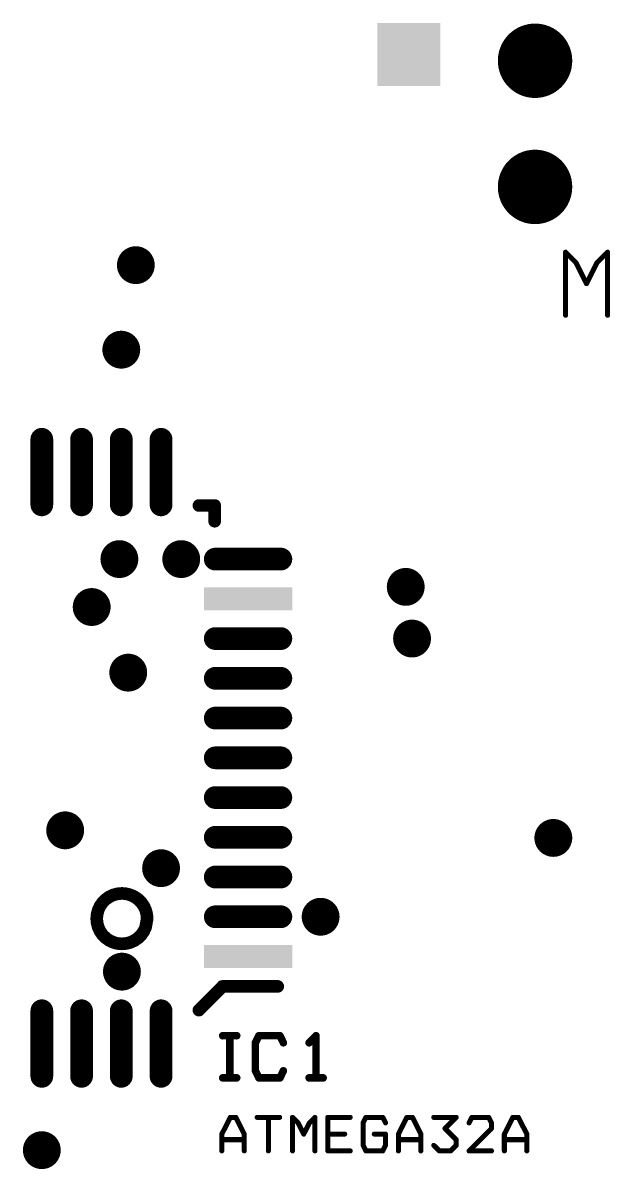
# Model space of a CAD drawing. Header units: millimetres. Extents: x 451 to 799, y 260 to 388.
# Drawn here: x 775.09 to 786.91, y 300.73 to 323.81 of the extents above; entities that cross this region are included whole.
import ezdxf

# ---------------------------------------------------------------- set-up
doc = ezdxf.new("R2010")
doc.units = ezdxf.units.MM
for name, color, linetype in [('3_A_', 4, 'Continuous'), ('4_A_', 54, 'Continuous'), ('5_A_', 7, 'Continuous'), ('8_A_', 3, 'Continuous')]:
    doc.layers.add(name, color=color, linetype=linetype)

# ---------------------------------------------------------------- blocks, each defined once
blk = doc.blocks.new('D17OBLONG0_4572X1_778', base_point=(0.2286, 0.889))
blk.add_lwpolyline([(0.1143, 0.2286, 0.2286, 0.2286, 1), (0.3429, 0.2286, 0.2286, 0.2286, 0), (0.3429, 1.5494, 0.2286, 0.2286, 1), (0.1143, 1.5494, 0.2286, 0.2286, 0), (0.1143, 0.2286, 0.2286, 0.2286, 0)], format="xyseb")
blk = doc.blocks.new('D19OBLONG1_778X0_4572', base_point=(0.889, 0.2286))
blk.add_lwpolyline([(0.2286, 0.3429, 0.2286, 0.2286, 1), (0.2286, 0.1143, 0.2286, 0.2286, 0), (1.5494, 0.1143, 0.2286, 0.2286, 1), (1.5494, 0.3429, 0.2286, 0.2286, 0), (0.2286, 0.3429, 0.2286, 0.2286, 0)], format="xyseb")
blk = doc.blocks.new('D20RECTANGLE1_778X0_4572')
blk.add_solid([(-0.889, -0.2286), (0.889, -0.2286), (-0.889, 0.2286), (0.889, 0.2286)])
blk = doc.blocks.new('D24ROUND1_4986X1_4986')
blk.add_lwpolyline([(0.37465, 0, 0.7493, 0.7493, 1), (-0.37465, 0, 0.7493, 0.7493, 1), (0.37465, 0, 0.7493, 0.7493, 0)], format="xyseb")
blk = doc.blocks.new('D35ROUND0_762X0_762')
blk.add_lwpolyline([(0.1905, 0, 0.381, 0.381, 1), (-0.1905, 0, 0.381, 0.381, 1), (0.1905, 0, 0.381, 0.381, 0)], format="xyseb")
blk = doc.blocks.new('D38ROUND0_762X0_762')
blk.add_lwpolyline([(0.1905, 0, 0.381, 0.381, 1), (-0.1905, 0, 0.381, 0.381, 1), (0.1905, 0, 0.381, 0.381, 0)], format="xyseb")
blk = doc.blocks.new('D16SQUARE1_27X1_27')
blk.add_solid([(-0.635, -0.635), (0.635, -0.635), (-0.635, 0.635), (0.635, 0.635)])
blk = doc.blocks.new('D47ROUND0_381X0_381')
blk.add_lwpolyline([(0.09525, 0, 0.1905, 0.1905, 1), (-0.09525, 0, 0.1905, 0.1905, 1), (0.09525, 0, 0.1905, 0.1905, 0)], format="xyseb")
blk = doc.blocks.new('D48ROUND0_381X0_381')
blk.add_lwpolyline([(0.09525, 0, 0.1905, 0.1905, 1), (-0.09525, 0, 0.1905, 0.1905, 1), (0.09525, 0, 0.1905, 0.1905, 0)], format="xyseb")

msp = doc.modelspace()

# ---------------------------------------------------------------- linework, layer by layer
at = {"layer": '5_A_'}
for points in [[(786.228, 318.981, 0.102, 0.102, 0), (786.017, 319.192, 0.102, 0.102, 0)], [(786.017, 319.192, 0.102, 0.102, 0), (786.017, 317.922, 0.102, 0.102, 0)], [(786.863, 319.192, 0.102, 0.102, 0), (786.652, 318.981, 0.102, 0.102, 0)], [(786.863, 317.922, 0.102, 0.102, 0), (786.863, 319.192, 0.102, 0.102, 0)], [(786.439, 318.557, 0.102, 0.102, 0), (786.228, 318.981, 0.102, 0.102, 0)], [(786.652, 318.981, 0.102, 0.102, 0), (786.439, 318.557, 0.102, 0.102, 0)], [(778.634, 314.091, 0.254, 0.254, 0), (778.951, 314.091, 0.254, 0.254, 0)], [(778.951, 314.091, 0.254, 0.254, 0), (778.951, 313.774, 0.254, 0.254, 0)], [(777.084, 306.281, 0.254, 0.254, 0), (776.996, 306.273, 0.254, 0.254, 0), (776.91, 306.25, 0.254, 0.254, 0), (776.83, 306.213, 0.254, 0.254, 0), (776.758, 306.162, 0.254, 0.254, 0), (776.695, 306.099, 0.254, 0.254, 0), (776.644, 306.027, 0.254, 0.254, 0), (776.607, 305.947, 0.254, 0.254, 0), (776.584, 305.861, 0.254, 0.254, 0), (776.576, 305.773, 0.254, 0.254, 0)], [(777.592, 305.773, 0.254, 0.254, 0), (777.584, 305.861, 0.254, 0.254, 0), (777.561, 305.947, 0.254, 0.254, 0), (777.524, 306.027, 0.254, 0.254, 0), (777.473, 306.099, 0.254, 0.254, 0), (777.411, 306.162, 0.254, 0.254, 0), (777.338, 306.213, 0.254, 0.254, 0), (777.258, 306.25, 0.254, 0.254, 0), (777.172, 306.273, 0.254, 0.254, 0), (777.084, 306.281, 0.254, 0.254, 0)], [(776.576, 305.773, 0.254, 0.254, 0), (776.584, 305.685, 0.254, 0.254, 0), (776.607, 305.599, 0.254, 0.254, 0), (776.644, 305.519, 0.254, 0.254, 0), (776.695, 305.446, 0.254, 0.254, 0), (776.758, 305.384, 0.254, 0.254, 0), (776.83, 305.333, 0.254, 0.254, 0), (776.91, 305.296, 0.254, 0.254, 0), (776.996, 305.273, 0.254, 0.254, 0), (777.084, 305.265, 0.254, 0.254, 0)], [(777.084, 305.265, 0.254, 0.254, 0), (777.172, 305.273, 0.254, 0.254, 0), (777.258, 305.296, 0.254, 0.254, 0), (777.338, 305.333, 0.254, 0.254, 0), (777.411, 305.384, 0.254, 0.254, 0), (777.473, 305.446, 0.254, 0.254, 0), (777.524, 305.519, 0.254, 0.254, 0), (777.561, 305.599, 0.254, 0.254, 0), (777.592, 305.773, 0.254, 0.254, 0)], [(778.634, 303.931, 0.254, 0.254, 0), (779.109, 304.406, 0.254, 0.254, 0)], [(779.109, 304.406, 0.254, 0.254, 0), (779.109, 304.409, 0.254, 0.254, 0)], [(779.109, 304.409, 0.254, 0.254, 0), (780.221, 304.409, 0.254, 0.254, 0)], [(779.396, 303.416, 0.152, 0.152, 0), (779.114, 303.416, 0.152, 0.152, 0)], [(779.256, 302.567, 0.152, 0.152, 0), (779.256, 303.416, 0.152, 0.152, 0)], [(779.771, 303.274, 0.152, 0.152, 0), (779.843, 303.416, 0.152, 0.152, 0)], [(779.843, 303.416, 0.152, 0.152, 0), (780.267, 303.416, 0.152, 0.152, 0)], [(780.267, 303.416, 0.152, 0.152, 0), (780.335, 303.274, 0.152, 0.152, 0)], [(780.993, 303.416, 0.152, 0.152, 0), (780.853, 303.274, 0.152, 0.152, 0)], [(780.993, 302.567, 0.152, 0.152, 0), (780.993, 303.416, 0.152, 0.152, 0)], [(779.771, 302.71, 0.152, 0.152, 0), (779.771, 303.274, 0.152, 0.152, 0)], [(779.843, 302.567, 0.152, 0.152, 0), (779.771, 302.71, 0.152, 0.152, 0)], [(780.335, 302.71, 0.152, 0.152, 0), (780.267, 302.567, 0.152, 0.152, 0)], [(779.396, 302.567, 0.152, 0.152, 0), (779.114, 302.567, 0.152, 0.152, 0)], [(780.267, 302.567, 0.152, 0.152, 0), (779.843, 302.567, 0.152, 0.152, 0)], [(781.135, 302.567, 0.152, 0.152, 0), (780.853, 302.567, 0.152, 0.152, 0)], [(779.266, 301.772, 0.102, 0.102, 0), (779.096, 301.435, 0.102, 0.102, 0)], [(779.378, 301.772, 0.102, 0.102, 0), (779.266, 301.772, 0.102, 0.102, 0)], [(779.548, 301.435, 0.102, 0.102, 0), (779.378, 301.772, 0.102, 0.102, 0)], [(780.259, 301.772, 0.102, 0.102, 0), (779.807, 301.772, 0.102, 0.102, 0)], [(780.033, 301.097, 0.102, 0.102, 0), (780.033, 301.772, 0.102, 0.102, 0)], [(780.633, 301.661, 0.102, 0.102, 0), (780.518, 301.772, 0.102, 0.102, 0)], [(780.518, 301.772, 0.102, 0.102, 0), (780.518, 301.097, 0.102, 0.102, 0)], [(780.744, 301.435, 0.102, 0.102, 0), (780.633, 301.661, 0.102, 0.102, 0)], [(780.859, 301.661, 0.102, 0.102, 0), (780.744, 301.435, 0.102, 0.102, 0)], [(780.97, 301.772, 0.102, 0.102, 0), (780.859, 301.661, 0.102, 0.102, 0)], [(780.97, 301.097, 0.102, 0.102, 0), (780.97, 301.772, 0.102, 0.102, 0)], [(781.229, 301.097, 0.102, 0.102, 0), (781.229, 301.772, 0.102, 0.102, 0)], [(781.229, 301.772, 0.102, 0.102, 0), (781.682, 301.772, 0.102, 0.102, 0)], [(781.941, 301.661, 0.102, 0.102, 0), (781.996, 301.772, 0.102, 0.102, 0)], [(781.941, 301.209, 0.102, 0.102, 0), (781.941, 301.661, 0.102, 0.102, 0)], [(781.996, 301.772, 0.102, 0.102, 0), (782.337, 301.772, 0.102, 0.102, 0)], [(782.337, 301.772, 0.102, 0.102, 0), (782.393, 301.661, 0.102, 0.102, 0)], [(782.822, 301.772, 0.102, 0.102, 0), (782.652, 301.435, 0.102, 0.102, 0)], [(782.934, 301.772, 0.102, 0.102, 0), (782.822, 301.772, 0.102, 0.102, 0)], [(783.104, 301.435, 0.102, 0.102, 0), (782.934, 301.772, 0.102, 0.102, 0)], [(783.815, 301.772, 0.102, 0.102, 0), (783.363, 301.772, 0.102, 0.102, 0)], [(783.589, 301.549, 0.102, 0.102, 0), (783.815, 301.772, 0.102, 0.102, 0)], [(784.13, 301.772, 0.102, 0.102, 0), (784.074, 301.661, 0.102, 0.102, 0)], [(784.47, 301.772, 0.102, 0.102, 0), (784.13, 301.772, 0.102, 0.102, 0)], [(784.526, 301.661, 0.102, 0.102, 0), (784.47, 301.772, 0.102, 0.102, 0)], [(784.526, 301.549, 0.102, 0.102, 0), (784.526, 301.661, 0.102, 0.102, 0)], [(784.956, 301.772, 0.102, 0.102, 0), (784.785, 301.435, 0.102, 0.102, 0)], [(785.067, 301.772, 0.102, 0.102, 0), (784.956, 301.772, 0.102, 0.102, 0)], [(785.238, 301.435, 0.102, 0.102, 0), (785.067, 301.772, 0.102, 0.102, 0)], [(779.096, 301.435, 0.102, 0.102, 0), (779.096, 301.097, 0.102, 0.102, 0)], [(779.548, 301.323, 0.102, 0.102, 0), (779.096, 301.323, 0.102, 0.102, 0)], [(779.548, 301.097, 0.102, 0.102, 0), (779.548, 301.435, 0.102, 0.102, 0)], [(781.57, 301.435, 0.102, 0.102, 0), (781.229, 301.435, 0.102, 0.102, 0)], [(782.167, 301.435, 0.102, 0.102, 0), (782.393, 301.435, 0.102, 0.102, 0)], [(782.393, 301.435, 0.102, 0.102, 0), (782.393, 301.209, 0.102, 0.102, 0)], [(782.652, 301.435, 0.102, 0.102, 0), (782.652, 301.097, 0.102, 0.102, 0)], [(783.104, 301.323, 0.102, 0.102, 0), (782.652, 301.323, 0.102, 0.102, 0)], [(783.104, 301.097, 0.102, 0.102, 0), (783.104, 301.435, 0.102, 0.102, 0)], [(783.815, 301.323, 0.102, 0.102, 0), (783.589, 301.549, 0.102, 0.102, 0)], [(783.815, 301.209, 0.102, 0.102, 0), (783.815, 301.323, 0.102, 0.102, 0)], [(784.074, 301.097, 0.102, 0.102, 0), (784.526, 301.549, 0.102, 0.102, 0)], [(784.785, 301.435, 0.102, 0.102, 0), (784.785, 301.097, 0.102, 0.102, 0)], [(785.238, 301.323, 0.102, 0.102, 0), (784.785, 301.323, 0.102, 0.102, 0)], [(785.238, 301.097, 0.102, 0.102, 0), (785.238, 301.435, 0.102, 0.102, 0)], [(781.682, 301.097, 0.102, 0.102, 0), (781.229, 301.097, 0.102, 0.102, 0)], [(781.996, 301.097, 0.102, 0.102, 0), (781.941, 301.209, 0.102, 0.102, 0)], [(782.337, 301.097, 0.102, 0.102, 0), (781.996, 301.097, 0.102, 0.102, 0)], [(782.393, 301.209, 0.102, 0.102, 0), (782.337, 301.097, 0.102, 0.102, 0)], [(783.363, 301.209, 0.102, 0.102, 0), (783.477, 301.097, 0.102, 0.102, 0)], [(783.477, 301.097, 0.102, 0.102, 0), (783.703, 301.097, 0.102, 0.102, 0)], [(783.703, 301.097, 0.102, 0.102, 0), (783.815, 301.209, 0.102, 0.102, 0)], [(784.526, 301.097, 0.102, 0.102, 0), (784.074, 301.097, 0.102, 0.102, 0)]]:
    msp.add_lwpolyline(points, format="xyseb", dxfattribs=at)
for points in [[(785.992, 319.192, 0.0508, 0.0508, 1), (786.043, 319.192, 0.0508, 0.0508, 1), (785.992, 319.192, 0.0508, 0.0508, 0)], [(785.992, 319.192, 0.0508, 0.0508, 1), (786.043, 319.192, 0.0508, 0.0508, 1), (785.992, 319.192, 0.0508, 0.0508, 0)], [(785.992, 319.192, 0.0508, 0.0508, 1), (786.043, 319.192, 0.0508, 0.0508, 1), (785.992, 319.192, 0.0508, 0.0508, 0)], [(786.838, 319.192, 0.0508, 0.0508, 1), (786.889, 319.192, 0.0508, 0.0508, 1), (786.838, 319.192, 0.0508, 0.0508, 0)], [(786.838, 319.192, 0.0508, 0.0508, 1), (786.889, 319.192, 0.0508, 0.0508, 1), (786.838, 319.192, 0.0508, 0.0508, 0)], [(786.838, 319.192, 0.0508, 0.0508, 1), (786.889, 319.192, 0.0508, 0.0508, 1), (786.838, 319.192, 0.0508, 0.0508, 0)], [(786.203, 318.981, 0.0508, 0.0508, 1), (786.254, 318.981, 0.0508, 0.0508, 1), (786.203, 318.981, 0.0508, 0.0508, 0)], [(786.203, 318.981, 0.0508, 0.0508, 1), (786.254, 318.981, 0.0508, 0.0508, 1), (786.203, 318.981, 0.0508, 0.0508, 0)], [(786.203, 318.981, 0.0508, 0.0508, 1), (786.254, 318.981, 0.0508, 0.0508, 1), (786.203, 318.981, 0.0508, 0.0508, 0)], [(786.627, 318.981, 0.0508, 0.0508, 1), (786.678, 318.981, 0.0508, 0.0508, 1), (786.627, 318.981, 0.0508, 0.0508, 0)], [(786.627, 318.981, 0.0508, 0.0508, 1), (786.678, 318.981, 0.0508, 0.0508, 1), (786.627, 318.981, 0.0508, 0.0508, 0)], [(786.627, 318.981, 0.0508, 0.0508, 1), (786.678, 318.981, 0.0508, 0.0508, 1), (786.627, 318.981, 0.0508, 0.0508, 0)], [(786.414, 318.557, 0.0508, 0.0508, 1), (786.464, 318.557, 0.0508, 0.0508, 1), (786.414, 318.557, 0.0508, 0.0508, 0)], [(786.414, 318.557, 0.0508, 0.0508, 1), (786.464, 318.557, 0.0508, 0.0508, 1), (786.414, 318.557, 0.0508, 0.0508, 0)], [(786.414, 318.557, 0.0508, 0.0508, 1), (786.464, 318.557, 0.0508, 0.0508, 1), (786.414, 318.557, 0.0508, 0.0508, 0)], [(785.992, 317.922, 0.0508, 0.0508, 1), (786.043, 317.922, 0.0508, 0.0508, 1), (785.992, 317.922, 0.0508, 0.0508, 0)], [(785.992, 317.922, 0.0508, 0.0508, 1), (786.043, 317.922, 0.0508, 0.0508, 1), (785.992, 317.922, 0.0508, 0.0508, 0)], [(786.838, 317.922, 0.0508, 0.0508, 1), (786.889, 317.922, 0.0508, 0.0508, 1), (786.838, 317.922, 0.0508, 0.0508, 0)], [(778.57, 314.091, 0.127, 0.127, 1), (778.697, 314.091, 0.127, 0.127, 1), (778.57, 314.091, 0.127, 0.127, 0)], [(778.888, 314.091, 0.127, 0.127, 1), (779.015, 314.091, 0.127, 0.127, 1), (778.888, 314.091, 0.127, 0.127, 0)], [(778.888, 314.091, 0.127, 0.127, 1), (779.015, 314.091, 0.127, 0.127, 1), (778.888, 314.091, 0.127, 0.127, 0)], [(778.888, 314.091, 0.127, 0.127, 1), (779.015, 314.091, 0.127, 0.127, 1), (778.888, 314.091, 0.127, 0.127, 0)], [(778.888, 313.774, 0.127, 0.127, 1), (779.015, 313.774, 0.127, 0.127, 1), (778.888, 313.774, 0.127, 0.127, 0)], [(778.888, 313.774, 0.127, 0.127, 1), (779.015, 313.774, 0.127, 0.127, 1), (778.888, 313.774, 0.127, 0.127, 0)], [(777.021, 306.281, 0.127, 0.127, 1), (777.148, 306.281, 0.127, 0.127, 1), (777.021, 306.281, 0.127, 0.127, 0)], [(777.021, 306.281, 0.127, 0.127, 1), (777.148, 306.281, 0.127, 0.127, 1), (777.021, 306.281, 0.127, 0.127, 0)], [(776.513, 305.773, 0.127, 0.127, 1), (776.64, 305.773, 0.127, 0.127, 1), (776.513, 305.773, 0.127, 0.127, 0)], [(776.513, 305.773, 0.127, 0.127, 1), (776.64, 305.773, 0.127, 0.127, 1), (776.513, 305.773, 0.127, 0.127, 0)], [(777.529, 305.773, 0.127, 0.127, 1), (777.656, 305.773, 0.127, 0.127, 1), (777.529, 305.773, 0.127, 0.127, 0)], [(777.529, 305.773, 0.127, 0.127, 1), (777.656, 305.773, 0.127, 0.127, 1), (777.529, 305.773, 0.127, 0.127, 0)], [(777.021, 305.265, 0.127, 0.127, 1), (777.148, 305.265, 0.127, 0.127, 1), (777.021, 305.265, 0.127, 0.127, 0)], [(777.021, 305.265, 0.127, 0.127, 1), (777.148, 305.265, 0.127, 0.127, 1), (777.021, 305.265, 0.127, 0.127, 0)], [(779.045, 304.409, 0.127, 0.127, 1), (779.172, 304.409, 0.127, 0.127, 1), (779.045, 304.409, 0.127, 0.127, 0)], [(779.045, 304.409, 0.127, 0.127, 1), (779.172, 304.409, 0.127, 0.127, 1), (779.045, 304.409, 0.127, 0.127, 0)], [(779.045, 304.409, 0.127, 0.127, 1), (779.172, 304.409, 0.127, 0.127, 1), (779.045, 304.409, 0.127, 0.127, 0)], [(779.045, 304.406, 0.127, 0.127, 1), (779.172, 304.406, 0.127, 0.127, 1), (779.045, 304.406, 0.127, 0.127, 0)], [(779.045, 304.406, 0.127, 0.127, 1), (779.172, 304.406, 0.127, 0.127, 1), (779.045, 304.406, 0.127, 0.127, 0)], [(779.045, 304.406, 0.127, 0.127, 1), (779.172, 304.406, 0.127, 0.127, 1), (779.045, 304.406, 0.127, 0.127, 0)], [(780.158, 304.409, 0.127, 0.127, 1), (780.285, 304.409, 0.127, 0.127, 1), (780.158, 304.409, 0.127, 0.127, 0)], [(780.158, 304.409, 0.127, 0.127, 1), (780.285, 304.409, 0.127, 0.127, 1), (780.158, 304.409, 0.127, 0.127, 0)], [(778.57, 303.931, 0.127, 0.127, 1), (778.697, 303.931, 0.127, 0.127, 1), (778.57, 303.931, 0.127, 0.127, 0)], [(779.075, 303.416, 0.0762, 0.0762, 1), (779.152, 303.416, 0.0762, 0.0762, 1), (779.075, 303.416, 0.0762, 0.0762, 0)], [(779.075, 303.416, 0.0762, 0.0762, 1), (779.152, 303.416, 0.0762, 0.0762, 1), (779.075, 303.416, 0.0762, 0.0762, 0)], [(779.218, 303.416, 0.0762, 0.0762, 1), (779.294, 303.416, 0.0762, 0.0762, 1), (779.218, 303.416, 0.0762, 0.0762, 0)], [(779.218, 303.416, 0.0762, 0.0762, 1), (779.294, 303.416, 0.0762, 0.0762, 1), (779.218, 303.416, 0.0762, 0.0762, 0)], [(779.357, 303.416, 0.0762, 0.0762, 1), (779.434, 303.416, 0.0762, 0.0762, 1), (779.357, 303.416, 0.0762, 0.0762, 0)], [(779.804, 303.416, 0.0762, 0.0762, 1), (779.881, 303.416, 0.0762, 0.0762, 1), (779.804, 303.416, 0.0762, 0.0762, 0)], [(779.804, 303.416, 0.0762, 0.0762, 1), (779.881, 303.416, 0.0762, 0.0762, 1), (779.804, 303.416, 0.0762, 0.0762, 0)], [(779.804, 303.416, 0.0762, 0.0762, 1), (779.881, 303.416, 0.0762, 0.0762, 1), (779.804, 303.416, 0.0762, 0.0762, 0)], [(780.229, 303.416, 0.0762, 0.0762, 1), (780.305, 303.416, 0.0762, 0.0762, 1), (780.229, 303.416, 0.0762, 0.0762, 0)], [(780.229, 303.416, 0.0762, 0.0762, 1), (780.305, 303.416, 0.0762, 0.0762, 1), (780.229, 303.416, 0.0762, 0.0762, 0)], [(780.229, 303.416, 0.0762, 0.0762, 1), (780.305, 303.416, 0.0762, 0.0762, 1), (780.229, 303.416, 0.0762, 0.0762, 0)], [(780.955, 303.416, 0.0762, 0.0762, 1), (781.031, 303.416, 0.0762, 0.0762, 1), (780.955, 303.416, 0.0762, 0.0762, 0)], [(780.955, 303.416, 0.0762, 0.0762, 1), (781.031, 303.416, 0.0762, 0.0762, 1), (780.955, 303.416, 0.0762, 0.0762, 0)], [(780.955, 303.416, 0.0762, 0.0762, 1), (781.031, 303.416, 0.0762, 0.0762, 1), (780.955, 303.416, 0.0762, 0.0762, 0)], [(779.733, 303.274, 0.0762, 0.0762, 1), (779.81, 303.274, 0.0762, 0.0762, 1), (779.733, 303.274, 0.0762, 0.0762, 0)], [(779.733, 303.274, 0.0762, 0.0762, 1), (779.81, 303.274, 0.0762, 0.0762, 1), (779.733, 303.274, 0.0762, 0.0762, 0)], [(779.733, 303.274, 0.0762, 0.0762, 1), (779.81, 303.274, 0.0762, 0.0762, 1), (779.733, 303.274, 0.0762, 0.0762, 0)], [(780.297, 303.274, 0.0762, 0.0762, 1), (780.373, 303.274, 0.0762, 0.0762, 1), (780.297, 303.274, 0.0762, 0.0762, 0)], [(780.297, 303.274, 0.0762, 0.0762, 1), (780.373, 303.274, 0.0762, 0.0762, 1), (780.297, 303.274, 0.0762, 0.0762, 0)], [(780.815, 303.274, 0.0762, 0.0762, 1), (780.892, 303.274, 0.0762, 0.0762, 1), (780.815, 303.274, 0.0762, 0.0762, 0)], [(780.815, 303.274, 0.0762, 0.0762, 1), (780.892, 303.274, 0.0762, 0.0762, 1), (780.815, 303.274, 0.0762, 0.0762, 0)], [(779.733, 302.71, 0.0762, 0.0762, 1), (779.81, 302.71, 0.0762, 0.0762, 1), (779.733, 302.71, 0.0762, 0.0762, 0)], [(779.733, 302.71, 0.0762, 0.0762, 1), (779.81, 302.71, 0.0762, 0.0762, 1), (779.733, 302.71, 0.0762, 0.0762, 0)], [(779.733, 302.71, 0.0762, 0.0762, 1), (779.81, 302.71, 0.0762, 0.0762, 1), (779.733, 302.71, 0.0762, 0.0762, 0)], [(780.297, 302.71, 0.0762, 0.0762, 1), (780.373, 302.71, 0.0762, 0.0762, 1), (780.297, 302.71, 0.0762, 0.0762, 0)], [(779.075, 302.567, 0.0762, 0.0762, 1), (779.152, 302.567, 0.0762, 0.0762, 1), (779.075, 302.567, 0.0762, 0.0762, 0)], [(779.075, 302.567, 0.0762, 0.0762, 1), (779.152, 302.567, 0.0762, 0.0762, 1), (779.075, 302.567, 0.0762, 0.0762, 0)], [(779.218, 302.567, 0.0762, 0.0762, 1), (779.294, 302.567, 0.0762, 0.0762, 1), (779.218, 302.567, 0.0762, 0.0762, 0)], [(779.357, 302.567, 0.0762, 0.0762, 1), (779.434, 302.567, 0.0762, 0.0762, 1), (779.357, 302.567, 0.0762, 0.0762, 0)], [(779.804, 302.567, 0.0762, 0.0762, 1), (779.881, 302.567, 0.0762, 0.0762, 1), (779.804, 302.567, 0.0762, 0.0762, 0)], [(779.804, 302.567, 0.0762, 0.0762, 1), (779.881, 302.567, 0.0762, 0.0762, 1), (779.804, 302.567, 0.0762, 0.0762, 0)], [(779.804, 302.567, 0.0762, 0.0762, 1), (779.881, 302.567, 0.0762, 0.0762, 1), (779.804, 302.567, 0.0762, 0.0762, 0)], [(780.229, 302.567, 0.0762, 0.0762, 1), (780.305, 302.567, 0.0762, 0.0762, 1), (780.229, 302.567, 0.0762, 0.0762, 0)], [(780.229, 302.567, 0.0762, 0.0762, 1), (780.305, 302.567, 0.0762, 0.0762, 1), (780.229, 302.567, 0.0762, 0.0762, 0)], [(780.229, 302.567, 0.0762, 0.0762, 1), (780.305, 302.567, 0.0762, 0.0762, 1), (780.229, 302.567, 0.0762, 0.0762, 0)], [(780.815, 302.567, 0.0762, 0.0762, 1), (780.892, 302.567, 0.0762, 0.0762, 1), (780.815, 302.567, 0.0762, 0.0762, 0)], [(780.815, 302.567, 0.0762, 0.0762, 1), (780.892, 302.567, 0.0762, 0.0762, 1), (780.815, 302.567, 0.0762, 0.0762, 0)], [(780.955, 302.567, 0.0762, 0.0762, 1), (781.031, 302.567, 0.0762, 0.0762, 1), (780.955, 302.567, 0.0762, 0.0762, 0)], [(781.097, 302.567, 0.0762, 0.0762, 1), (781.174, 302.567, 0.0762, 0.0762, 1), (781.097, 302.567, 0.0762, 0.0762, 0)], [(779.241, 301.772, 0.0508, 0.0508, 1), (779.291, 301.772, 0.0508, 0.0508, 1), (779.241, 301.772, 0.0508, 0.0508, 0)], [(779.241, 301.772, 0.0508, 0.0508, 1), (779.291, 301.772, 0.0508, 0.0508, 1), (779.241, 301.772, 0.0508, 0.0508, 0)], [(779.241, 301.772, 0.0508, 0.0508, 1), (779.291, 301.772, 0.0508, 0.0508, 1), (779.241, 301.772, 0.0508, 0.0508, 0)], [(779.352, 301.772, 0.0508, 0.0508, 1), (779.403, 301.772, 0.0508, 0.0508, 1), (779.352, 301.772, 0.0508, 0.0508, 0)], [(779.352, 301.772, 0.0508, 0.0508, 1), (779.403, 301.772, 0.0508, 0.0508, 1), (779.352, 301.772, 0.0508, 0.0508, 0)], [(779.352, 301.772, 0.0508, 0.0508, 1), (779.403, 301.772, 0.0508, 0.0508, 1), (779.352, 301.772, 0.0508, 0.0508, 0)], [(779.782, 301.772, 0.0508, 0.0508, 1), (779.832, 301.772, 0.0508, 0.0508, 1), (779.782, 301.772, 0.0508, 0.0508, 0)], [(779.782, 301.772, 0.0508, 0.0508, 1), (779.832, 301.772, 0.0508, 0.0508, 1), (779.782, 301.772, 0.0508, 0.0508, 0)], [(780.008, 301.772, 0.0508, 0.0508, 1), (780.058, 301.772, 0.0508, 0.0508, 1), (780.008, 301.772, 0.0508, 0.0508, 0)], [(780.008, 301.772, 0.0508, 0.0508, 1), (780.058, 301.772, 0.0508, 0.0508, 1), (780.008, 301.772, 0.0508, 0.0508, 0)], [(780.234, 301.772, 0.0508, 0.0508, 1), (780.285, 301.772, 0.0508, 0.0508, 1), (780.234, 301.772, 0.0508, 0.0508, 0)], [(780.493, 301.772, 0.0508, 0.0508, 1), (780.544, 301.772, 0.0508, 0.0508, 1), (780.493, 301.772, 0.0508, 0.0508, 0)], [(780.493, 301.772, 0.0508, 0.0508, 1), (780.544, 301.772, 0.0508, 0.0508, 1), (780.493, 301.772, 0.0508, 0.0508, 0)], [(780.493, 301.772, 0.0508, 0.0508, 1), (780.544, 301.772, 0.0508, 0.0508, 1), (780.493, 301.772, 0.0508, 0.0508, 0)], [(780.607, 301.661, 0.0508, 0.0508, 1), (780.658, 301.661, 0.0508, 0.0508, 1), (780.607, 301.661, 0.0508, 0.0508, 0)], [(780.607, 301.661, 0.0508, 0.0508, 1), (780.658, 301.661, 0.0508, 0.0508, 1), (780.607, 301.661, 0.0508, 0.0508, 0)], [(780.607, 301.661, 0.0508, 0.0508, 1), (780.658, 301.661, 0.0508, 0.0508, 1), (780.607, 301.661, 0.0508, 0.0508, 0)], [(780.833, 301.661, 0.0508, 0.0508, 1), (780.884, 301.661, 0.0508, 0.0508, 1), (780.833, 301.661, 0.0508, 0.0508, 0)], [(780.833, 301.661, 0.0508, 0.0508, 1), (780.884, 301.661, 0.0508, 0.0508, 1), (780.833, 301.661, 0.0508, 0.0508, 0)], [(780.833, 301.661, 0.0508, 0.0508, 1), (780.884, 301.661, 0.0508, 0.0508, 1), (780.833, 301.661, 0.0508, 0.0508, 0)], [(780.945, 301.772, 0.0508, 0.0508, 1), (780.996, 301.772, 0.0508, 0.0508, 1), (780.945, 301.772, 0.0508, 0.0508, 0)], [(780.945, 301.772, 0.0508, 0.0508, 1), (780.996, 301.772, 0.0508, 0.0508, 1), (780.945, 301.772, 0.0508, 0.0508, 0)], [(780.945, 301.772, 0.0508, 0.0508, 1), (780.996, 301.772, 0.0508, 0.0508, 1), (780.945, 301.772, 0.0508, 0.0508, 0)], [(781.204, 301.772, 0.0508, 0.0508, 1), (781.255, 301.772, 0.0508, 0.0508, 1), (781.204, 301.772, 0.0508, 0.0508, 0)], [(781.204, 301.772, 0.0508, 0.0508, 1), (781.255, 301.772, 0.0508, 0.0508, 1), (781.204, 301.772, 0.0508, 0.0508, 0)], [(781.204, 301.772, 0.0508, 0.0508, 1), (781.255, 301.772, 0.0508, 0.0508, 1), (781.204, 301.772, 0.0508, 0.0508, 0)], [(781.656, 301.772, 0.0508, 0.0508, 1), (781.707, 301.772, 0.0508, 0.0508, 1), (781.656, 301.772, 0.0508, 0.0508, 0)], [(781.656, 301.772, 0.0508, 0.0508, 1), (781.707, 301.772, 0.0508, 0.0508, 1), (781.656, 301.772, 0.0508, 0.0508, 0)], [(781.915, 301.661, 0.0508, 0.0508, 1), (781.966, 301.661, 0.0508, 0.0508, 1), (781.915, 301.661, 0.0508, 0.0508, 0)], [(781.915, 301.661, 0.0508, 0.0508, 1), (781.966, 301.661, 0.0508, 0.0508, 1), (781.915, 301.661, 0.0508, 0.0508, 0)], [(781.915, 301.661, 0.0508, 0.0508, 1), (781.966, 301.661, 0.0508, 0.0508, 1), (781.915, 301.661, 0.0508, 0.0508, 0)], [(781.971, 301.772, 0.0508, 0.0508, 1), (782.022, 301.772, 0.0508, 0.0508, 1), (781.971, 301.772, 0.0508, 0.0508, 0)], [(781.971, 301.772, 0.0508, 0.0508, 1), (782.022, 301.772, 0.0508, 0.0508, 1), (781.971, 301.772, 0.0508, 0.0508, 0)], [(781.971, 301.772, 0.0508, 0.0508, 1), (782.022, 301.772, 0.0508, 0.0508, 1), (781.971, 301.772, 0.0508, 0.0508, 0)], [(782.311, 301.772, 0.0508, 0.0508, 1), (782.362, 301.772, 0.0508, 0.0508, 1), (782.311, 301.772, 0.0508, 0.0508, 0)], [(782.311, 301.772, 0.0508, 0.0508, 1), (782.362, 301.772, 0.0508, 0.0508, 1), (782.311, 301.772, 0.0508, 0.0508, 0)], [(782.311, 301.772, 0.0508, 0.0508, 1), (782.362, 301.772, 0.0508, 0.0508, 1), (782.311, 301.772, 0.0508, 0.0508, 0)], [(782.367, 301.661, 0.0508, 0.0508, 1), (782.418, 301.661, 0.0508, 0.0508, 1), (782.367, 301.661, 0.0508, 0.0508, 0)], [(782.367, 301.661, 0.0508, 0.0508, 1), (782.418, 301.661, 0.0508, 0.0508, 1), (782.367, 301.661, 0.0508, 0.0508, 0)], [(782.797, 301.772, 0.0508, 0.0508, 1), (782.847, 301.772, 0.0508, 0.0508, 1), (782.797, 301.772, 0.0508, 0.0508, 0)], [(782.797, 301.772, 0.0508, 0.0508, 1), (782.847, 301.772, 0.0508, 0.0508, 1), (782.797, 301.772, 0.0508, 0.0508, 0)], [(782.797, 301.772, 0.0508, 0.0508, 1), (782.847, 301.772, 0.0508, 0.0508, 1), (782.797, 301.772, 0.0508, 0.0508, 0)], [(782.908, 301.772, 0.0508, 0.0508, 1), (782.959, 301.772, 0.0508, 0.0508, 1), (782.908, 301.772, 0.0508, 0.0508, 0)], [(782.908, 301.772, 0.0508, 0.0508, 1), (782.959, 301.772, 0.0508, 0.0508, 1), (782.908, 301.772, 0.0508, 0.0508, 0)], [(782.908, 301.772, 0.0508, 0.0508, 1), (782.959, 301.772, 0.0508, 0.0508, 1), (782.908, 301.772, 0.0508, 0.0508, 0)], [(783.338, 301.772, 0.0508, 0.0508, 1), (783.388, 301.772, 0.0508, 0.0508, 1), (783.338, 301.772, 0.0508, 0.0508, 0)], [(783.338, 301.772, 0.0508, 0.0508, 1), (783.388, 301.772, 0.0508, 0.0508, 1), (783.338, 301.772, 0.0508, 0.0508, 0)], [(783.79, 301.772, 0.0508, 0.0508, 1), (783.841, 301.772, 0.0508, 0.0508, 1), (783.79, 301.772, 0.0508, 0.0508, 0)], [(783.79, 301.772, 0.0508, 0.0508, 1), (783.841, 301.772, 0.0508, 0.0508, 1), (783.79, 301.772, 0.0508, 0.0508, 0)], [(783.79, 301.772, 0.0508, 0.0508, 1), (783.841, 301.772, 0.0508, 0.0508, 1), (783.79, 301.772, 0.0508, 0.0508, 0)], [(784.049, 301.661, 0.0508, 0.0508, 1), (784.1, 301.661, 0.0508, 0.0508, 1), (784.049, 301.661, 0.0508, 0.0508, 0)], [(784.049, 301.661, 0.0508, 0.0508, 1), (784.1, 301.661, 0.0508, 0.0508, 1), (784.049, 301.661, 0.0508, 0.0508, 0)], [(784.105, 301.772, 0.0508, 0.0508, 1), (784.155, 301.772, 0.0508, 0.0508, 1), (784.105, 301.772, 0.0508, 0.0508, 0)], [(784.105, 301.772, 0.0508, 0.0508, 1), (784.155, 301.772, 0.0508, 0.0508, 1), (784.105, 301.772, 0.0508, 0.0508, 0)], [(784.105, 301.772, 0.0508, 0.0508, 1), (784.155, 301.772, 0.0508, 0.0508, 1), (784.105, 301.772, 0.0508, 0.0508, 0)], [(784.445, 301.772, 0.0508, 0.0508, 1), (784.496, 301.772, 0.0508, 0.0508, 1), (784.445, 301.772, 0.0508, 0.0508, 0)], [(784.445, 301.772, 0.0508, 0.0508, 1), (784.496, 301.772, 0.0508, 0.0508, 1), (784.445, 301.772, 0.0508, 0.0508, 0)], [(784.445, 301.772, 0.0508, 0.0508, 1), (784.496, 301.772, 0.0508, 0.0508, 1), (784.445, 301.772, 0.0508, 0.0508, 0)], [(784.501, 301.661, 0.0508, 0.0508, 1), (784.552, 301.661, 0.0508, 0.0508, 1), (784.501, 301.661, 0.0508, 0.0508, 0)], [(784.501, 301.661, 0.0508, 0.0508, 1), (784.552, 301.661, 0.0508, 0.0508, 1), (784.501, 301.661, 0.0508, 0.0508, 0)], [(784.501, 301.661, 0.0508, 0.0508, 1), (784.552, 301.661, 0.0508, 0.0508, 1), (784.501, 301.661, 0.0508, 0.0508, 0)], [(784.93, 301.772, 0.0508, 0.0508, 1), (784.981, 301.772, 0.0508, 0.0508, 1), (784.93, 301.772, 0.0508, 0.0508, 0)], [(784.93, 301.772, 0.0508, 0.0508, 1), (784.981, 301.772, 0.0508, 0.0508, 1), (784.93, 301.772, 0.0508, 0.0508, 0)], [(784.93, 301.772, 0.0508, 0.0508, 1), (784.981, 301.772, 0.0508, 0.0508, 1), (784.93, 301.772, 0.0508, 0.0508, 0)], [(785.042, 301.772, 0.0508, 0.0508, 1), (785.093, 301.772, 0.0508, 0.0508, 1), (785.042, 301.772, 0.0508, 0.0508, 0)], [(785.042, 301.772, 0.0508, 0.0508, 1), (785.093, 301.772, 0.0508, 0.0508, 1), (785.042, 301.772, 0.0508, 0.0508, 0)], [(785.042, 301.772, 0.0508, 0.0508, 1), (785.093, 301.772, 0.0508, 0.0508, 1), (785.042, 301.772, 0.0508, 0.0508, 0)], [(779.07, 301.435, 0.0508, 0.0508, 1), (779.121, 301.435, 0.0508, 0.0508, 1), (779.07, 301.435, 0.0508, 0.0508, 0)], [(779.07, 301.435, 0.0508, 0.0508, 1), (779.121, 301.435, 0.0508, 0.0508, 1), (779.07, 301.435, 0.0508, 0.0508, 0)], [(779.07, 301.435, 0.0508, 0.0508, 1), (779.121, 301.435, 0.0508, 0.0508, 1), (779.07, 301.435, 0.0508, 0.0508, 0)], [(779.07, 301.323, 0.0508, 0.0508, 1), (779.121, 301.323, 0.0508, 0.0508, 1), (779.07, 301.323, 0.0508, 0.0508, 0)], [(779.07, 301.323, 0.0508, 0.0508, 1), (779.121, 301.323, 0.0508, 0.0508, 1), (779.07, 301.323, 0.0508, 0.0508, 0)], [(779.523, 301.435, 0.0508, 0.0508, 1), (779.573, 301.435, 0.0508, 0.0508, 1), (779.523, 301.435, 0.0508, 0.0508, 0)], [(779.523, 301.435, 0.0508, 0.0508, 1), (779.573, 301.435, 0.0508, 0.0508, 1), (779.523, 301.435, 0.0508, 0.0508, 0)], [(779.523, 301.435, 0.0508, 0.0508, 1), (779.573, 301.435, 0.0508, 0.0508, 1), (779.523, 301.435, 0.0508, 0.0508, 0)], [(779.523, 301.323, 0.0508, 0.0508, 1), (779.573, 301.323, 0.0508, 0.0508, 1), (779.523, 301.323, 0.0508, 0.0508, 0)], [(780.719, 301.435, 0.0508, 0.0508, 1), (780.77, 301.435, 0.0508, 0.0508, 1), (780.719, 301.435, 0.0508, 0.0508, 0)], [(780.719, 301.435, 0.0508, 0.0508, 1), (780.77, 301.435, 0.0508, 0.0508, 1), (780.719, 301.435, 0.0508, 0.0508, 0)], [(780.719, 301.435, 0.0508, 0.0508, 1), (780.77, 301.435, 0.0508, 0.0508, 1), (780.719, 301.435, 0.0508, 0.0508, 0)], [(781.204, 301.435, 0.0508, 0.0508, 1), (781.255, 301.435, 0.0508, 0.0508, 1), (781.204, 301.435, 0.0508, 0.0508, 0)], [(781.204, 301.435, 0.0508, 0.0508, 1), (781.255, 301.435, 0.0508, 0.0508, 1), (781.204, 301.435, 0.0508, 0.0508, 0)], [(781.544, 301.435, 0.0508, 0.0508, 1), (781.595, 301.435, 0.0508, 0.0508, 1), (781.544, 301.435, 0.0508, 0.0508, 0)], [(782.141, 301.435, 0.0508, 0.0508, 1), (782.192, 301.435, 0.0508, 0.0508, 1), (782.141, 301.435, 0.0508, 0.0508, 0)], [(782.367, 301.435, 0.0508, 0.0508, 1), (782.418, 301.435, 0.0508, 0.0508, 1), (782.367, 301.435, 0.0508, 0.0508, 0)], [(782.367, 301.435, 0.0508, 0.0508, 1), (782.418, 301.435, 0.0508, 0.0508, 1), (782.367, 301.435, 0.0508, 0.0508, 0)], [(782.367, 301.435, 0.0508, 0.0508, 1), (782.418, 301.435, 0.0508, 0.0508, 1), (782.367, 301.435, 0.0508, 0.0508, 0)], [(782.626, 301.435, 0.0508, 0.0508, 1), (782.677, 301.435, 0.0508, 0.0508, 1), (782.626, 301.435, 0.0508, 0.0508, 0)], [(782.626, 301.435, 0.0508, 0.0508, 1), (782.677, 301.435, 0.0508, 0.0508, 1), (782.626, 301.435, 0.0508, 0.0508, 0)], [(782.626, 301.435, 0.0508, 0.0508, 1), (782.677, 301.435, 0.0508, 0.0508, 1), (782.626, 301.435, 0.0508, 0.0508, 0)], [(782.626, 301.323, 0.0508, 0.0508, 1), (782.677, 301.323, 0.0508, 0.0508, 1), (782.626, 301.323, 0.0508, 0.0508, 0)], [(782.626, 301.323, 0.0508, 0.0508, 1), (782.677, 301.323, 0.0508, 0.0508, 1), (782.626, 301.323, 0.0508, 0.0508, 0)], [(783.079, 301.435, 0.0508, 0.0508, 1), (783.129, 301.435, 0.0508, 0.0508, 1), (783.079, 301.435, 0.0508, 0.0508, 0)], [(783.079, 301.435, 0.0508, 0.0508, 1), (783.129, 301.435, 0.0508, 0.0508, 1), (783.079, 301.435, 0.0508, 0.0508, 0)], [(783.079, 301.435, 0.0508, 0.0508, 1), (783.129, 301.435, 0.0508, 0.0508, 1), (783.079, 301.435, 0.0508, 0.0508, 0)], [(783.079, 301.323, 0.0508, 0.0508, 1), (783.129, 301.323, 0.0508, 0.0508, 1), (783.079, 301.323, 0.0508, 0.0508, 0)], [(783.564, 301.549, 0.0508, 0.0508, 1), (783.614, 301.549, 0.0508, 0.0508, 1), (783.564, 301.549, 0.0508, 0.0508, 0)], [(783.564, 301.549, 0.0508, 0.0508, 1), (783.614, 301.549, 0.0508, 0.0508, 1), (783.564, 301.549, 0.0508, 0.0508, 0)], [(783.564, 301.549, 0.0508, 0.0508, 1), (783.614, 301.549, 0.0508, 0.0508, 1), (783.564, 301.549, 0.0508, 0.0508, 0)], [(783.79, 301.323, 0.0508, 0.0508, 1), (783.841, 301.323, 0.0508, 0.0508, 1), (783.79, 301.323, 0.0508, 0.0508, 0)], [(783.79, 301.323, 0.0508, 0.0508, 1), (783.841, 301.323, 0.0508, 0.0508, 1), (783.79, 301.323, 0.0508, 0.0508, 0)], [(783.79, 301.323, 0.0508, 0.0508, 1), (783.841, 301.323, 0.0508, 0.0508, 1), (783.79, 301.323, 0.0508, 0.0508, 0)], [(784.501, 301.549, 0.0508, 0.0508, 1), (784.552, 301.549, 0.0508, 0.0508, 1), (784.501, 301.549, 0.0508, 0.0508, 0)], [(784.501, 301.549, 0.0508, 0.0508, 1), (784.552, 301.549, 0.0508, 0.0508, 1), (784.501, 301.549, 0.0508, 0.0508, 0)], [(784.501, 301.549, 0.0508, 0.0508, 1), (784.552, 301.549, 0.0508, 0.0508, 1), (784.501, 301.549, 0.0508, 0.0508, 0)], [(784.76, 301.435, 0.0508, 0.0508, 1), (784.811, 301.435, 0.0508, 0.0508, 1), (784.76, 301.435, 0.0508, 0.0508, 0)], [(784.76, 301.435, 0.0508, 0.0508, 1), (784.811, 301.435, 0.0508, 0.0508, 1), (784.76, 301.435, 0.0508, 0.0508, 0)], [(784.76, 301.435, 0.0508, 0.0508, 1), (784.811, 301.435, 0.0508, 0.0508, 1), (784.76, 301.435, 0.0508, 0.0508, 0)], [(784.76, 301.323, 0.0508, 0.0508, 1), (784.811, 301.323, 0.0508, 0.0508, 1), (784.76, 301.323, 0.0508, 0.0508, 0)], [(784.76, 301.323, 0.0508, 0.0508, 1), (784.811, 301.323, 0.0508, 0.0508, 1), (784.76, 301.323, 0.0508, 0.0508, 0)], [(785.212, 301.435, 0.0508, 0.0508, 1), (785.263, 301.435, 0.0508, 0.0508, 1), (785.212, 301.435, 0.0508, 0.0508, 0)], [(785.212, 301.435, 0.0508, 0.0508, 1), (785.263, 301.435, 0.0508, 0.0508, 1), (785.212, 301.435, 0.0508, 0.0508, 0)], [(785.212, 301.435, 0.0508, 0.0508, 1), (785.263, 301.435, 0.0508, 0.0508, 1), (785.212, 301.435, 0.0508, 0.0508, 0)], [(785.212, 301.323, 0.0508, 0.0508, 1), (785.263, 301.323, 0.0508, 0.0508, 1), (785.212, 301.323, 0.0508, 0.0508, 0)], [(779.07, 301.097, 0.0508, 0.0508, 1), (779.121, 301.097, 0.0508, 0.0508, 1), (779.07, 301.097, 0.0508, 0.0508, 0)], [(779.07, 301.097, 0.0508, 0.0508, 1), (779.121, 301.097, 0.0508, 0.0508, 1), (779.07, 301.097, 0.0508, 0.0508, 0)], [(779.523, 301.097, 0.0508, 0.0508, 1), (779.573, 301.097, 0.0508, 0.0508, 1), (779.523, 301.097, 0.0508, 0.0508, 0)], [(780.008, 301.097, 0.0508, 0.0508, 1), (780.058, 301.097, 0.0508, 0.0508, 1), (780.008, 301.097, 0.0508, 0.0508, 0)], [(780.493, 301.097, 0.0508, 0.0508, 1), (780.544, 301.097, 0.0508, 0.0508, 1), (780.493, 301.097, 0.0508, 0.0508, 0)], [(780.493, 301.097, 0.0508, 0.0508, 1), (780.544, 301.097, 0.0508, 0.0508, 1), (780.493, 301.097, 0.0508, 0.0508, 0)], [(780.945, 301.097, 0.0508, 0.0508, 1), (780.996, 301.097, 0.0508, 0.0508, 1), (780.945, 301.097, 0.0508, 0.0508, 0)], [(781.204, 301.097, 0.0508, 0.0508, 1), (781.255, 301.097, 0.0508, 0.0508, 1), (781.204, 301.097, 0.0508, 0.0508, 0)], [(781.204, 301.097, 0.0508, 0.0508, 1), (781.255, 301.097, 0.0508, 0.0508, 1), (781.204, 301.097, 0.0508, 0.0508, 0)], [(781.204, 301.097, 0.0508, 0.0508, 1), (781.255, 301.097, 0.0508, 0.0508, 1), (781.204, 301.097, 0.0508, 0.0508, 0)], [(781.656, 301.097, 0.0508, 0.0508, 1), (781.707, 301.097, 0.0508, 0.0508, 1), (781.656, 301.097, 0.0508, 0.0508, 0)], [(781.915, 301.209, 0.0508, 0.0508, 1), (781.966, 301.209, 0.0508, 0.0508, 1), (781.915, 301.209, 0.0508, 0.0508, 0)], [(781.915, 301.209, 0.0508, 0.0508, 1), (781.966, 301.209, 0.0508, 0.0508, 1), (781.915, 301.209, 0.0508, 0.0508, 0)], [(781.915, 301.209, 0.0508, 0.0508, 1), (781.966, 301.209, 0.0508, 0.0508, 1), (781.915, 301.209, 0.0508, 0.0508, 0)], [(781.971, 301.097, 0.0508, 0.0508, 1), (782.022, 301.097, 0.0508, 0.0508, 1), (781.971, 301.097, 0.0508, 0.0508, 0)], [(781.971, 301.097, 0.0508, 0.0508, 1), (782.022, 301.097, 0.0508, 0.0508, 1), (781.971, 301.097, 0.0508, 0.0508, 0)], [(781.971, 301.097, 0.0508, 0.0508, 1), (782.022, 301.097, 0.0508, 0.0508, 1), (781.971, 301.097, 0.0508, 0.0508, 0)], [(782.311, 301.097, 0.0508, 0.0508, 1), (782.362, 301.097, 0.0508, 0.0508, 1), (782.311, 301.097, 0.0508, 0.0508, 0)], [(782.311, 301.097, 0.0508, 0.0508, 1), (782.362, 301.097, 0.0508, 0.0508, 1), (782.311, 301.097, 0.0508, 0.0508, 0)], [(782.311, 301.097, 0.0508, 0.0508, 1), (782.362, 301.097, 0.0508, 0.0508, 1), (782.311, 301.097, 0.0508, 0.0508, 0)], [(782.367, 301.209, 0.0508, 0.0508, 1), (782.418, 301.209, 0.0508, 0.0508, 1), (782.367, 301.209, 0.0508, 0.0508, 0)], [(782.367, 301.209, 0.0508, 0.0508, 1), (782.418, 301.209, 0.0508, 0.0508, 1), (782.367, 301.209, 0.0508, 0.0508, 0)], [(782.367, 301.209, 0.0508, 0.0508, 1), (782.418, 301.209, 0.0508, 0.0508, 1), (782.367, 301.209, 0.0508, 0.0508, 0)], [(782.626, 301.097, 0.0508, 0.0508, 1), (782.677, 301.097, 0.0508, 0.0508, 1), (782.626, 301.097, 0.0508, 0.0508, 0)], [(782.626, 301.097, 0.0508, 0.0508, 1), (782.677, 301.097, 0.0508, 0.0508, 1), (782.626, 301.097, 0.0508, 0.0508, 0)], [(783.079, 301.097, 0.0508, 0.0508, 1), (783.129, 301.097, 0.0508, 0.0508, 1), (783.079, 301.097, 0.0508, 0.0508, 0)], [(783.338, 301.209, 0.0508, 0.0508, 1), (783.388, 301.209, 0.0508, 0.0508, 1), (783.338, 301.209, 0.0508, 0.0508, 0)], [(783.452, 301.097, 0.0508, 0.0508, 1), (783.503, 301.097, 0.0508, 0.0508, 1), (783.452, 301.097, 0.0508, 0.0508, 0)], [(783.452, 301.097, 0.0508, 0.0508, 1), (783.503, 301.097, 0.0508, 0.0508, 1), (783.452, 301.097, 0.0508, 0.0508, 0)], [(783.452, 301.097, 0.0508, 0.0508, 1), (783.503, 301.097, 0.0508, 0.0508, 1), (783.452, 301.097, 0.0508, 0.0508, 0)], [(783.678, 301.097, 0.0508, 0.0508, 1), (783.729, 301.097, 0.0508, 0.0508, 1), (783.678, 301.097, 0.0508, 0.0508, 0)], [(783.678, 301.097, 0.0508, 0.0508, 1), (783.729, 301.097, 0.0508, 0.0508, 1), (783.678, 301.097, 0.0508, 0.0508, 0)], [(783.678, 301.097, 0.0508, 0.0508, 1), (783.729, 301.097, 0.0508, 0.0508, 1), (783.678, 301.097, 0.0508, 0.0508, 0)], [(783.79, 301.209, 0.0508, 0.0508, 1), (783.841, 301.209, 0.0508, 0.0508, 1), (783.79, 301.209, 0.0508, 0.0508, 0)], [(783.79, 301.209, 0.0508, 0.0508, 1), (783.841, 301.209, 0.0508, 0.0508, 1), (783.79, 301.209, 0.0508, 0.0508, 0)], [(783.79, 301.209, 0.0508, 0.0508, 1), (783.841, 301.209, 0.0508, 0.0508, 1), (783.79, 301.209, 0.0508, 0.0508, 0)], [(784.049, 301.097, 0.0508, 0.0508, 1), (784.1, 301.097, 0.0508, 0.0508, 1), (784.049, 301.097, 0.0508, 0.0508, 0)], [(784.049, 301.097, 0.0508, 0.0508, 1), (784.1, 301.097, 0.0508, 0.0508, 1), (784.049, 301.097, 0.0508, 0.0508, 0)], [(784.049, 301.097, 0.0508, 0.0508, 1), (784.1, 301.097, 0.0508, 0.0508, 1), (784.049, 301.097, 0.0508, 0.0508, 0)], [(784.501, 301.097, 0.0508, 0.0508, 1), (784.552, 301.097, 0.0508, 0.0508, 1), (784.501, 301.097, 0.0508, 0.0508, 0)], [(784.76, 301.097, 0.0508, 0.0508, 1), (784.811, 301.097, 0.0508, 0.0508, 1), (784.76, 301.097, 0.0508, 0.0508, 0)], [(784.76, 301.097, 0.0508, 0.0508, 1), (784.811, 301.097, 0.0508, 0.0508, 1), (784.76, 301.097, 0.0508, 0.0508, 0)], [(785.212, 301.097, 0.0508, 0.0508, 1), (785.263, 301.097, 0.0508, 0.0508, 1), (785.212, 301.097, 0.0508, 0.0508, 0)]]:
    msp.add_lwpolyline(points, format="xyseb", close=True, dxfattribs=at)

# ---------------------------------------------------------------- block references
at = {"layer": '3_A_'}
for name, p in [('D24ROUND1_4986X1_4986', (785.403, 323.045)), ('D24ROUND1_4986X1_4986', (785.403, 320.505)), ('D35ROUND0_762X0_762', (777.364, 318.93)), ('D35ROUND0_762X0_762', (777.071, 317.228)), ('D17OBLONG0_4572X1_778', (775.471, 314.764)), ('D17OBLONG0_4572X1_778', (776.271, 314.764)), ('D17OBLONG0_4572X1_778', (777.071, 314.764)), ('D17OBLONG0_4572X1_778', (777.872, 314.764)), ('D35ROUND0_762X0_762', (777.033, 313.012)), ('D35ROUND0_762X0_762', (778.278, 313.012)), ('D19OBLONG1_778X0_4572', (779.624, 313.012)), ('D35ROUND0_762X0_762', (782.799, 312.453)), ('D35ROUND0_762X0_762', (776.475, 312.047)), ('D20RECTANGLE1_778X0_4572', (779.624, 312.212)), ('D35ROUND0_762X0_762', (782.926, 311.412)), ('D19OBLONG1_778X0_4572', (779.624, 311.412)), ('D38ROUND0_762X0_762', (777.211, 310.726)), ('D19OBLONG1_778X0_4572', (779.624, 310.612)), ('D19OBLONG1_778X0_4572', (779.624, 309.811)), ('D19OBLONG1_778X0_4572', (779.624, 309.011)), ('D19OBLONG1_778X0_4572', (779.624, 308.211)), ('D38ROUND0_762X0_762', (775.941, 307.551)), ('D19OBLONG1_778X0_4572', (779.624, 307.411)), ('D35ROUND0_762X0_762', (785.771, 307.398)), ('D35ROUND0_762X0_762', (777.872, 306.789)), ('D19OBLONG1_778X0_4572', (779.624, 306.611)), ('D19OBLONG1_778X0_4572', (779.624, 305.811)), ('D35ROUND0_762X0_762', (781.085, 305.811)), ('D35ROUND0_762X0_762', (777.084, 304.706)), ('D20RECTANGLE1_778X0_4572', (779.624, 305.011)), ('D17OBLONG0_4572X1_778', (775.471, 303.258)), ('D17OBLONG0_4572X1_778', (776.271, 303.258)), ('D17OBLONG0_4572X1_778', (777.071, 303.258)), ('D17OBLONG0_4572X1_778', (777.872, 303.258)), ('D35ROUND0_762X0_762', (775.471, 301.112))]:
    msp.add_blockref(name, p, dxfattribs=at)
at = {"layer": '4_A_'}
for name, p in [('D16SQUARE1_27X1_27', (782.863, 323.172)), ('D24ROUND1_4986X1_4986', (785.403, 323.045)), ('D24ROUND1_4986X1_4986', (785.403, 320.505)), ('D35ROUND0_762X0_762', (777.364, 318.93)), ('D35ROUND0_762X0_762', (777.071, 317.228)), ('D35ROUND0_762X0_762', (777.033, 313.012)), ('D35ROUND0_762X0_762', (778.278, 313.012)), ('D35ROUND0_762X0_762', (782.799, 312.453)), ('D35ROUND0_762X0_762', (776.475, 312.047)), ('D35ROUND0_762X0_762', (782.926, 311.412)), ('D38ROUND0_762X0_762', (777.211, 310.726)), ('D38ROUND0_762X0_762', (775.941, 307.551)), ('D35ROUND0_762X0_762', (785.771, 307.398)), ('D35ROUND0_762X0_762', (777.872, 306.789)), ('D35ROUND0_762X0_762', (781.085, 305.811)), ('D35ROUND0_762X0_762', (777.084, 304.706)), ('D35ROUND0_762X0_762', (775.471, 301.112))]:
    msp.add_blockref(name, p, dxfattribs=at)
at = {"layer": '8_A_'}
for name, p in [('D47ROUND0_381X0_381', (777.364, 318.93)), ('D47ROUND0_381X0_381', (777.071, 317.228)), ('D47ROUND0_381X0_381', (777.033, 313.012)), ('D47ROUND0_381X0_381', (778.278, 313.012)), ('D47ROUND0_381X0_381', (782.799, 312.453)), ('D47ROUND0_381X0_381', (776.475, 312.047)), ('D47ROUND0_381X0_381', (782.926, 311.412)), ('D48ROUND0_381X0_381', (777.211, 310.726)), ('D48ROUND0_381X0_381', (775.941, 307.551)), ('D47ROUND0_381X0_381', (785.771, 307.398)), ('D47ROUND0_381X0_381', (777.872, 306.789)), ('D47ROUND0_381X0_381', (781.085, 305.811)), ('D47ROUND0_381X0_381', (777.084, 304.706)), ('D47ROUND0_381X0_381', (775.471, 301.112))]:
    msp.add_blockref(name, p, dxfattribs=at)

doc.saveas('drawing.dxf')
